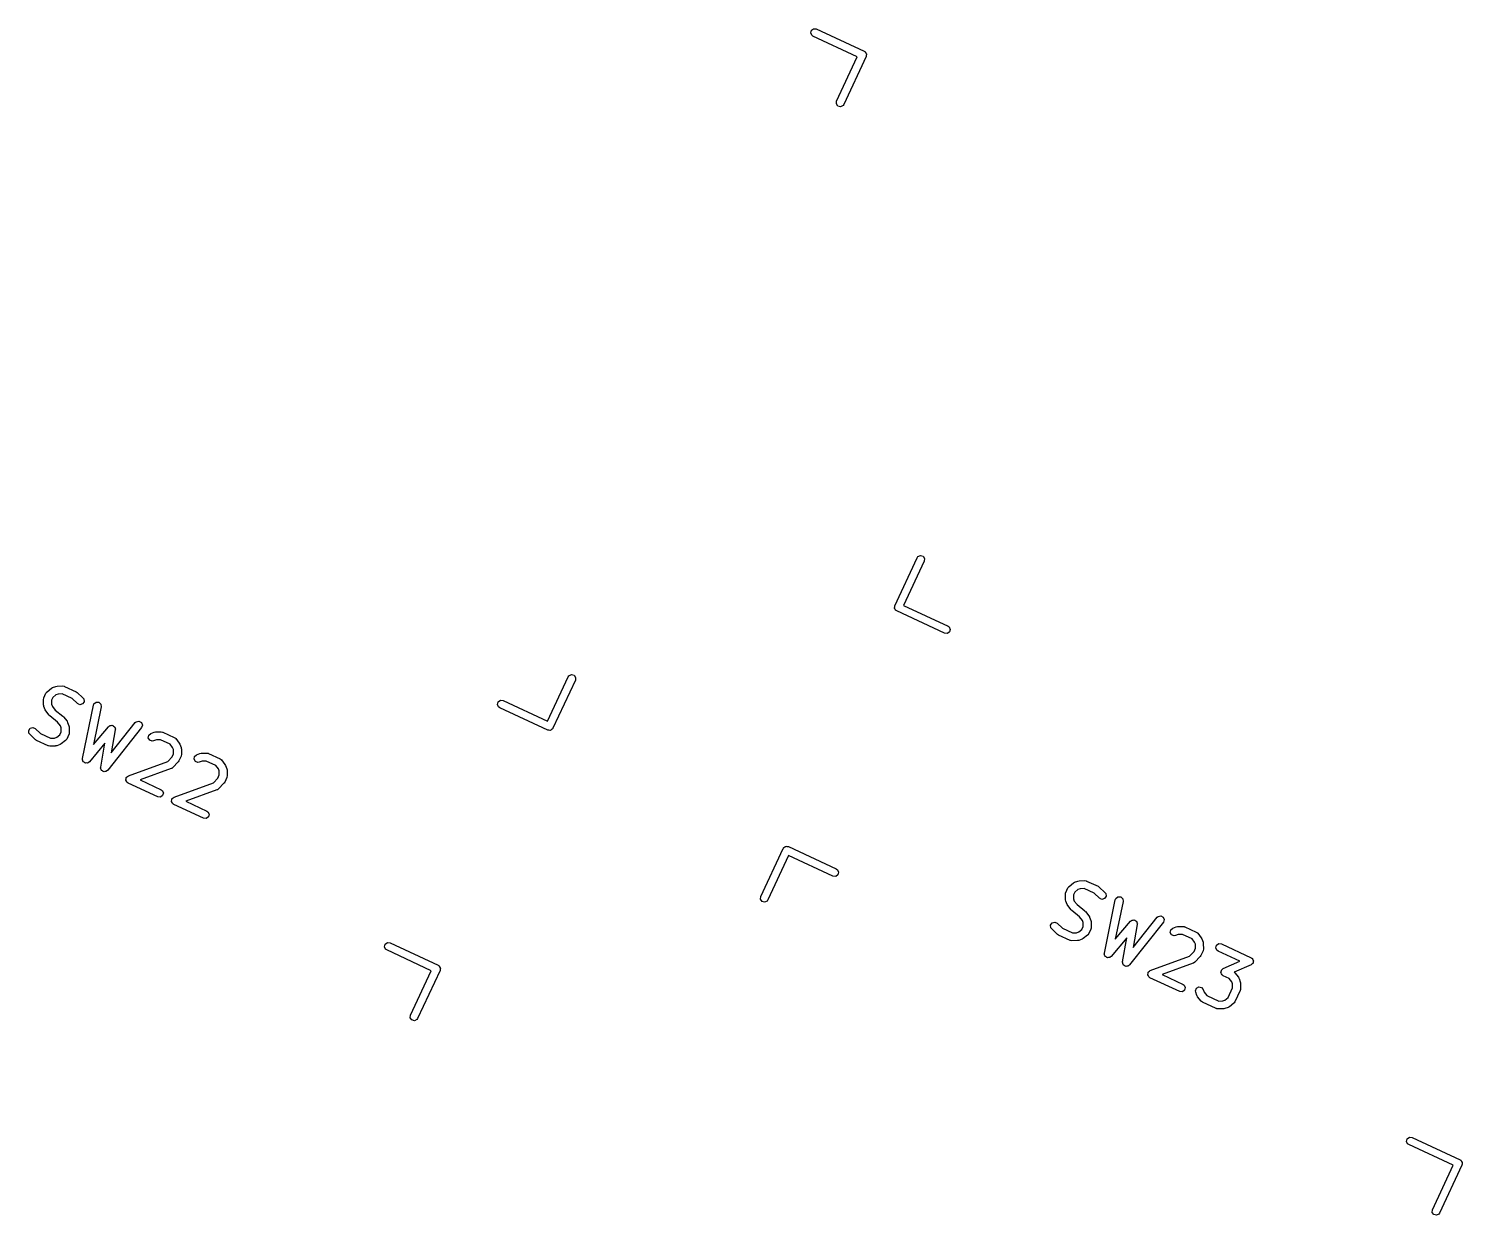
# Model space of a CAD drawing. Extents: x 18 to 265, y -156 to -47.
# Drawn here: x 51.39 to 78.47, y -91.84 to -69.42 of the extents above; entities that cross this region are included whole.
import ezdxf

# ---------------------------------------------------------------- set-up
doc = ezdxf.new("R2010")
doc.units = 0
doc.layers.add('BLACK', color=7, linetype='CONTINUOUS')

msp = doc.modelspace()

# ---------------------------------------------------------------- linework, layer by layer
at = {"layer": 'BLACK', "linetype": 'CONTINUOUS'}
for p, q in [((66.1588, -69.4964), (66.1721, -69.4468)), ((66.1805, -69.5429), (66.1588, -69.4964)), ((66.1721, -69.4468), (66.2141, -69.4174)), ((66.2018, -69.5578), (66.1805, -69.5429)), ((67.0401, -69.9487), (66.2018, -69.5578)), ((66.2141, -69.4174), (66.2652, -69.4219)), ((66.2652, -69.4219), (67.1715, -69.8445)), ((67.1715, -69.8445), (67.1796, -69.8502)), ((67.1796, -69.8502), (67.1828, -69.851)), ((67.1828, -69.851), (67.1847, -69.8538)), ((67.1847, -69.8538), (67.1928, -69.8594)), ((67.1928, -69.8594), (67.2011, -69.8771)), ((66.6492, -70.7871), (67.0401, -69.9487)), ((67.2078, -69.9442), (66.7852, -70.8505)), ((67.2011, -69.8771), (67.2123, -69.8931)), ((67.2095, -69.9248), (67.2078, -69.9442)), ((67.2145, -69.9059), (67.2095, -69.9248)), ((67.2123, -69.8931), (67.2117, -69.8998)), ((67.2117, -69.8998), (67.2145, -69.9059)), ((66.6447, -70.8382), (66.6492, -70.7871)), ((66.6742, -70.8802), (66.6447, -70.8382)), ((66.7237, -70.8935), (66.6742, -70.8802)), ((66.7702, -70.8718), (66.7237, -70.8935)), ((66.7852, -70.8505), (66.7702, -70.8718)), ((67.7471, -80.3181), (68.1697, -79.4117)), ((68.3057, -79.4751), (67.9148, -80.3135)), ((68.1697, -79.4117), (68.1847, -79.3904)), ((68.1847, -79.3904), (68.2312, -79.3687)), ((68.2312, -79.3687), (68.2807, -79.382)), ((68.2807, -79.382), (68.3102, -79.424)), ((68.3102, -79.424), (68.3057, -79.4751)), ((67.7404, -80.3563), (67.7454, -80.3375)), ((67.7432, -80.3624), (67.7404, -80.3563)), ((67.7427, -80.3692), (67.7432, -80.3624)), ((67.7538, -80.3851), (67.7427, -80.3692)), ((67.7454, -80.3375), (67.7471, -80.3181)), ((67.7621, -80.4028), (67.7538, -80.3851)), ((67.7702, -80.4085), (67.7621, -80.4028)), ((67.7721, -80.4112), (67.7702, -80.4085)), ((67.7753, -80.4121), (67.7721, -80.4112)), ((67.7834, -80.4177), (67.7753, -80.4121)), ((68.6897, -80.8403), (67.7834, -80.4177)), ((67.9148, -80.3135), (68.7531, -80.7044)), ((68.7408, -80.8448), (68.6897, -80.8403)), ((68.7828, -80.8154), (68.7408, -80.8448)), ((68.7531, -80.7044), (68.7744, -80.7193)), ((68.7744, -80.7193), (68.7961, -80.7658)), ((68.7961, -80.7658), (68.7828, -80.8154)), ((61.1869, -82.5011), (61.5778, -81.6628)), ((61.7137, -81.7262), (61.2911, -82.6325)), ((61.5778, -81.6628), (61.5927, -81.6414)), ((61.5927, -81.6414), (61.6392, -81.6198)), ((61.6392, -81.6198), (61.6888, -81.633)), ((61.6888, -81.633), (61.7182, -81.6751)), ((61.7182, -81.6751), (61.7137, -81.7262)), ((51.6736, -82.0574), (51.7138, -81.9711)), ((51.7138, -81.9711), (51.7288, -81.9497)), ((51.7288, -81.9497), (51.7328, -81.9478)), ((51.7328, -81.9478), (51.7352, -81.944)), ((51.7352, -81.944), (51.8186, -81.8778)), ((51.8423, -82.0505), (51.817, -82.1047)), ((51.8186, -81.8778), (51.8383, -81.8671)), ((51.8383, -81.8671), (51.8395, -81.8661)), ((51.8395, -81.8661), (51.9028, -81.843)), ((51.9023, -82.0029), (51.8423, -82.0505)), ((51.9427, -81.9882), (51.9023, -82.0029)), ((51.9028, -81.843), (51.9249, -81.8392)), ((51.9249, -81.8392), (51.9264, -81.8386)), ((51.9264, -81.8386), (52.0329, -81.8356)), ((52.0193, -81.9861), (51.9427, -81.9882)), ((52.208, -82.0741), (52.0193, -81.9861)), ((52.0329, -81.8356), (52.0586, -81.8395)), ((52.0586, -81.8395), (52.0621, -81.8423)), ((52.0621, -81.8423), (52.0666, -81.8426)), ((52.0666, -81.8426), (52.2824, -81.9433)), ((52.2824, -81.9433), (52.3008, -81.9561)), ((52.3008, -81.9561), (52.3023, -81.9568)), ((52.3023, -81.9568), (52.4116, -82.0603)), ((51.6666, -82.0911), (51.6704, -82.0653)), ((51.6695, -82.1976), (51.6666, -82.0911)), ((51.6701, -82.1991), (51.6695, -82.1976)), ((51.674, -82.2212), (51.6701, -82.1991)), ((51.6704, -82.0653), (51.6732, -82.0618)), ((51.6732, -82.0618), (51.6736, -82.0574)), ((51.697, -82.2844), (51.674, -82.2212)), ((51.6981, -82.2857), (51.697, -82.2844)), ((51.7087, -82.3054), (51.6981, -82.2857)), ((51.7749, -82.3888), (51.7087, -82.3054)), ((51.817, -82.1047), (51.8191, -82.1813)), ((51.8191, -82.1813), (51.8338, -82.2217)), ((51.8338, -82.2217), (51.8873, -82.2891)), ((51.8873, -82.2891), (52.0334, -82.4076)), ((52.3085, -82.1692), (52.208, -82.0741)), ((52.3556, -82.1896), (52.3085, -82.1692)), ((52.4047, -82.175), (52.3556, -82.1896)), ((52.402, -83.2043), (52.6088, -82.1974)), ((52.433, -82.1322), (52.4047, -82.175)), ((52.4116, -82.0603), (52.4271, -82.0812)), ((52.4271, -82.0812), (52.433, -82.1322)), ((52.7557, -82.2276), (52.6087, -82.9434)), ((52.6088, -82.1974), (52.6184, -82.1732)), ((52.6184, -82.1732), (52.6586, -82.1413)), ((52.6586, -82.1413), (52.7099, -82.1428)), ((52.7099, -82.1428), (52.7483, -82.1768)), ((52.7483, -82.1768), (52.7557, -82.2276)), ((60.2421, -82.1847), (60.2554, -82.1351)), ((60.2638, -82.2312), (60.2421, -82.1847)), ((60.2554, -82.1351), (60.2974, -82.1057)), ((60.2852, -82.2461), (60.2638, -82.2312)), ((61.1915, -82.6688), (60.2852, -82.2461)), ((60.2974, -82.1057), (60.3485, -82.1102)), ((60.3485, -82.1102), (61.1869, -82.5011)), ((51.7779, -82.3907), (51.7749, -82.3888)), ((51.7864, -82.4004), (51.7779, -82.3907)), ((51.9325, -82.5189), (51.7864, -82.4004)), ((51.986, -82.5863), (51.9325, -82.5189)), ((52.0008, -82.6268), (51.986, -82.5863)), ((52.0334, -82.4076), (52.0419, -82.4174)), ((52.0419, -82.4174), (52.0449, -82.4192)), ((52.0449, -82.4192), (52.1111, -82.5026)), ((52.1111, -82.5026), (52.1218, -82.5223)), ((52.1218, -82.5223), (52.1228, -82.5236)), ((52.1228, -82.5236), (52.1459, -82.5869)), ((52.1459, -82.5869), (52.1498, -82.609)), ((52.8924, -82.6044), (52.9124, -82.5876)), ((52.9124, -82.5876), (52.9191, -82.5864)), ((52.9191, -82.5864), (52.9244, -82.582)), ((52.9244, -82.582), (52.9438, -82.5821)), ((52.9438, -82.5821), (52.9629, -82.5787)), ((52.9465, -83.1009), (53.4003, -82.5282)), ((52.9629, -82.5787), (52.9688, -82.5821)), ((52.9688, -82.5821), (52.9757, -82.5821)), ((52.9757, -82.5821), (52.9905, -82.5946)), ((52.9905, -82.5946), (53.0073, -82.6043)), ((53.4003, -82.5282), (53.4198, -82.5109)), ((53.4198, -82.5109), (53.4701, -82.5005)), ((53.4701, -82.5005), (53.5152, -82.5249)), ((53.5152, -82.5249), (53.5341, -82.5726)), ((53.5341, -82.5726), (53.5179, -82.6213)), ((51.3868, -82.6758), (51.4151, -82.633)), ((51.3927, -82.7268), (51.3868, -82.6758)), ((51.4082, -82.7477), (51.3927, -82.7268)), ((51.5176, -82.8513), (51.4082, -82.7477)), ((51.4151, -82.633), (51.4643, -82.6184)), ((51.4643, -82.6184), (51.5114, -82.6388)), ((51.5114, -82.6388), (51.6119, -82.734)), ((51.5191, -82.8519), (51.5176, -82.8513)), ((51.5374, -82.8648), (51.5191, -82.8519)), ((51.7532, -82.9654), (51.5374, -82.8648)), ((51.6119, -82.734), (51.8006, -82.822)), ((51.8006, -82.822), (51.8772, -82.8199)), ((51.8772, -82.8199), (51.9176, -82.8052)), ((51.9176, -82.8052), (51.9776, -82.7575)), ((51.9776, -82.7575), (52.0028, -82.7033)), ((52.0028, -82.7033), (52.0008, -82.6268)), ((52.0847, -82.864), (52.0013, -82.9302)), ((52.087, -82.8602), (52.0847, -82.864)), ((52.0911, -82.8583), (52.087, -82.8602)), ((52.106, -82.837), (52.0911, -82.8583)), ((52.1463, -82.7507), (52.106, -82.837)), ((52.1467, -82.7462), (52.1463, -82.7507)), ((52.1495, -82.7427), (52.1467, -82.7462)), ((52.1533, -82.7169), (52.1495, -82.7427)), ((52.1498, -82.609), (52.1504, -82.6105)), ((52.1504, -82.6105), (52.1533, -82.7169)), ((52.6087, -82.9434), (52.8924, -82.6044)), ((53.5179, -82.6213), (52.8795, -83.427)), ((53.0238, -82.6657), (52.9465, -83.1009)), ((53.0073, -82.6043), (53.0097, -82.6107)), ((53.0097, -82.6107), (53.0149, -82.6151)), ((53.0149, -82.6151), (53.0183, -82.6342)), ((53.0183, -82.6342), (53.0249, -82.6525)), ((53.0249, -82.6525), (53.0226, -82.6589)), ((53.0226, -82.6589), (53.0238, -82.6657)), ((53.6471, -82.8149), (53.656, -82.7644)), ((53.6728, -82.8594), (53.6471, -82.8149)), ((53.656, -82.7644), (53.6953, -82.7314)), ((53.721, -82.8769), (53.6728, -82.8594)), ((53.6953, -82.7314), (53.7586, -82.7084)), ((53.7985, -82.8535), (53.7466, -82.8724)), ((53.7586, -82.7084), (53.7807, -82.7045)), ((53.7807, -82.7045), (53.7822, -82.7039)), ((53.7822, -82.7039), (53.8886, -82.701)), ((53.875, -82.8514), (53.7985, -82.8535)), ((54.0587, -82.9371), (53.875, -82.8514)), ((53.8886, -82.701), (53.9144, -82.7048)), ((53.9144, -82.7048), (53.9179, -82.7076)), ((53.9179, -82.7076), (53.9224, -82.708)), ((53.9224, -82.708), (54.1382, -82.8086)), ((54.1382, -82.8086), (54.1595, -82.8236)), ((54.1595, -82.8236), (54.1614, -82.8276)), ((54.1614, -82.8276), (54.1652, -82.83)), ((54.1652, -82.83), (54.2314, -82.9134)), ((61.2109, -82.6705), (61.1915, -82.6688)), ((61.2297, -82.6755), (61.2109, -82.6705)), ((61.2358, -82.6726), (61.2297, -82.6755)), ((61.2426, -82.6732), (61.2358, -82.6726)), ((61.2585, -82.662), (61.2426, -82.6732)), ((61.2762, -82.6538), (61.2585, -82.662)), ((61.2819, -82.6457), (61.2762, -82.6538)), ((61.2846, -82.6438), (61.2819, -82.6457)), ((61.2855, -82.6406), (61.2846, -82.6438)), ((61.2911, -82.6325), (61.2855, -82.6406)), ((51.7577, -82.9658), (51.7532, -82.9654)), ((51.7612, -82.9686), (51.7577, -82.9658)), ((51.787, -82.9724), (51.7612, -82.9686)), ((51.8934, -82.9695), (51.787, -82.9724)), ((51.8949, -82.9689), (51.8934, -82.9695)), ((51.917, -82.965), (51.8949, -82.9689)), ((51.9803, -82.942), (51.917, -82.965)), ((51.9816, -82.9409), (51.9803, -82.942)), ((52.0013, -82.9302), (51.9816, -82.9409)), ((52.8269, -82.9164), (52.533, -83.2676)), ((52.7469, -83.3673), (52.8269, -82.9164)), ((53.7466, -82.8724), (53.721, -82.8769)), ((54.1064, -82.9971), (54.0587, -82.9371)), ((54.0955, -83.1733), (54.1232, -83.1141)), ((54.1211, -83.0375), (54.1064, -82.9971)), ((54.1232, -83.1141), (54.1211, -83.0375)), ((54.2314, -82.9134), (54.2421, -82.9331)), ((54.2421, -82.9331), (54.2431, -82.9344)), ((54.2431, -82.9344), (54.2662, -82.9976)), ((54.2662, -82.9976), (54.2701, -83.0197)), ((54.2736, -83.1277), (54.2698, -83.1534)), ((54.2701, -83.0197), (54.2707, -83.0212)), ((54.2707, -83.0212), (54.2736, -83.1277)), ((54.5192, -83.1669), (54.5585, -83.1339)), ((54.5585, -83.1339), (54.6217, -83.1109)), ((54.6217, -83.1109), (54.6438, -83.107)), ((54.6438, -83.107), (54.6454, -83.1064)), ((54.6454, -83.1064), (54.7518, -83.1035)), ((54.7518, -83.1035), (54.7776, -83.1073)), ((54.7776, -83.1073), (54.7811, -83.1101)), ((54.7811, -83.1101), (54.7855, -83.1105)), ((54.7855, -83.1105), (55.0013, -83.2111)), ((52.4004, -83.2195), (52.4031, -83.2121)), ((52.4068, -83.2368), (52.4004, -83.2195)), ((52.4031, -83.2121), (52.402, -83.2043)), ((52.4095, -83.2551), (52.4068, -83.2368)), ((52.4154, -83.2603), (52.4095, -83.2551)), ((52.4181, -83.2677), (52.4154, -83.2603)), ((52.434, -83.2769), (52.4181, -83.2677)), ((52.4478, -83.2891), (52.434, -83.2769)), ((52.4557, -83.2894), (52.4478, -83.2891)), ((52.4625, -83.2933), (52.4557, -83.2894)), ((52.4807, -83.2901), (52.4625, -83.2933)), ((52.4991, -83.2906), (52.4807, -83.2901)), ((52.5053, -83.2857), (52.4991, -83.2906)), ((52.513, -83.2843), (52.5053, -83.2857)), ((52.533, -83.2676), (52.513, -83.2843)), ((52.7457, -83.3825), (52.7482, -83.3751)), ((52.7525, -83.3997), (52.7457, -83.3825)), ((52.7482, -83.3751), (52.7469, -83.3673)), ((52.7557, -83.4178), (52.7525, -83.3997)), ((53.2698, -83.5313), (54.0125, -83.261)), ((54.0805, -83.3959), (53.4912, -83.6103)), ((54.0125, -83.261), (54.0955, -83.1733)), ((54.0839, -83.393), (54.0805, -83.3959)), ((54.0884, -83.3925), (54.0839, -83.393)), ((54.1093, -83.377), (54.0884, -83.3925)), ((54.2128, -83.2676), (54.1093, -83.377)), ((54.2135, -83.2661), (54.2128, -83.2676)), ((54.2263, -83.2477), (54.2135, -83.2661)), ((54.2666, -83.1614), (54.2263, -83.2477)), ((54.267, -83.157), (54.2666, -83.1614)), ((54.2698, -83.1534), (54.267, -83.157)), ((54.5103, -83.2174), (54.5192, -83.1669)), ((54.5359, -83.2619), (54.5103, -83.2174)), ((54.5841, -83.2794), (54.5359, -83.2619)), ((54.6098, -83.2749), (54.5841, -83.2794)), ((54.6616, -83.256), (54.6098, -83.2749)), ((54.7382, -83.2539), (54.6616, -83.256)), ((54.9219, -83.3396), (54.7382, -83.2539)), ((54.9695, -83.3996), (54.9219, -83.3396)), ((54.9842, -83.44), (54.9695, -83.3996)), ((55.0013, -83.2111), (55.0227, -83.2261)), ((55.0227, -83.2261), (55.0246, -83.2301)), ((55.0246, -83.2301), (55.0284, -83.2325)), ((55.0284, -83.2325), (55.0946, -83.3159)), ((55.0946, -83.3159), (55.1052, -83.3356)), ((55.1052, -83.3356), (55.1063, -83.3369)), ((55.1063, -83.3369), (55.1293, -83.4001)), ((55.1293, -83.4001), (55.1332, -83.4222)), ((52.7617, -83.4229), (52.7557, -83.4178)), ((52.7646, -83.4302), (52.7617, -83.4229)), ((52.7809, -83.439), (52.7646, -83.4302)), ((52.795, -83.4509), (52.7809, -83.439)), ((52.8028, -83.4509), (52.795, -83.4509)), ((52.8098, -83.4546), (52.8028, -83.4509)), ((52.8278, -83.4509), (52.8098, -83.4546)), ((52.8463, -83.4509), (52.8278, -83.4509)), ((52.8523, -83.4459), (52.8463, -83.4509)), ((52.86, -83.4443), (52.8523, -83.4459)), ((52.8795, -83.427), (52.86, -83.4443)), ((53.2207, -83.6083), (53.2266, -83.5865)), ((53.2222, -83.6114), (53.2207, -83.6083)), ((53.2216, -83.6148), (53.2222, -83.6114)), ((53.2329, -83.6344), (53.2216, -83.6148)), ((53.2266, -83.5865), (53.2305, -83.5643)), ((53.2305, -83.5643), (53.2331, -83.5621)), ((53.2424, -83.6548), (53.2329, -83.6344)), ((53.2331, -83.5621), (53.234, -83.5588)), ((53.234, -83.5588), (53.2525, -83.5458)), ((53.2462, -83.6575), (53.2424, -83.6548)), ((53.2472, -83.6592), (53.2462, -83.6575)), ((53.2503, -83.6604), (53.2472, -83.6592)), ((53.2637, -83.6698), (53.2503, -83.6604)), ((53.2525, -83.5458), (53.2698, -83.5313)), ((53.8248, -83.9314), (53.2637, -83.6698)), ((53.4912, -83.6103), (53.8882, -83.7954)), ((54.1329, -83.9338), (54.8757, -83.6635)), ((54.8757, -83.6635), (54.9587, -83.5758)), ((54.9587, -83.5758), (54.9863, -83.5166)), ((55.076, -83.6701), (54.9724, -83.7795)), ((54.9863, -83.5166), (54.9842, -83.44)), ((55.0766, -83.6686), (55.076, -83.6701)), ((55.0895, -83.6502), (55.0766, -83.6686)), ((55.1297, -83.5639), (55.0895, -83.6502)), ((55.1301, -83.5595), (55.1297, -83.5639)), ((55.1329, -83.5559), (55.1301, -83.5595)), ((55.1367, -83.5302), (55.1329, -83.5559)), ((55.1332, -83.4222), (55.1338, -83.4237)), ((55.1338, -83.4237), (55.1367, -83.5302)), ((53.8759, -83.9359), (53.8248, -83.9314)), ((53.9179, -83.9064), (53.8759, -83.9359)), ((53.8882, -83.7954), (53.9095, -83.8104)), ((53.9095, -83.8104), (53.9312, -83.8569)), ((53.9312, -83.8569), (53.9179, -83.9064)), ((54.0972, -83.9613), (54.1156, -83.9483)), ((54.1156, -83.9483), (54.1329, -83.9338)), ((54.9436, -83.7984), (54.3544, -84.0128)), ((54.9471, -83.7955), (54.9436, -83.7984)), ((54.9515, -83.795), (54.9471, -83.7955)), ((54.9724, -83.7795), (54.9515, -83.795)), ((54.0839, -84.0108), (54.0897, -83.989)), ((54.0853, -84.0139), (54.0839, -84.0108)), ((54.0847, -84.0173), (54.0853, -84.0139)), ((54.096, -84.0369), (54.0847, -84.0173)), ((54.0897, -83.989), (54.0936, -83.9668)), ((54.0936, -83.9668), (54.0963, -83.9646)), ((54.1056, -84.0573), (54.096, -84.0369)), ((54.0963, -83.9646), (54.0972, -83.9613)), ((54.1094, -84.06), (54.1056, -84.0573)), ((54.1104, -84.0617), (54.1094, -84.06)), ((54.1135, -84.0629), (54.1104, -84.0617)), ((54.1269, -84.0723), (54.1135, -84.0629)), ((54.6879, -84.3339), (54.1269, -84.0723)), ((54.3544, -84.0128), (54.7513, -84.1979)), ((54.7513, -84.1979), (54.7727, -84.2129)), ((54.7727, -84.2129), (54.7944, -84.2594)), ((54.7391, -84.3383), (54.6879, -84.3339)), ((54.7811, -84.3089), (54.7391, -84.3383)), ((54.7944, -84.2594), (54.7811, -84.3089)), ((65.2148, -85.8126), (65.6374, -84.9063)), ((65.6374, -84.9063), (65.643, -84.8982)), ((65.643, -84.8982), (65.6439, -84.895)), ((65.6439, -84.895), (65.6466, -84.8931)), ((65.6466, -84.8931), (65.6523, -84.885)), ((65.6523, -84.885), (65.67, -84.8767)), ((65.67, -84.8767), (65.6859, -84.8656)), ((65.6859, -84.8656), (65.6927, -84.8662)), ((65.6927, -84.8662), (65.6988, -84.8633)), ((65.6988, -84.8633), (65.7176, -84.8683)), ((65.7176, -84.8683), (65.737, -84.87)), ((65.737, -84.87), (66.6433, -85.2927)), ((65.7416, -85.0377), (65.3507, -85.876)), ((66.58, -85.4286), (65.7416, -85.0377)), ((66.6433, -85.2927), (66.6647, -85.3076)), ((66.6311, -85.4331), (66.58, -85.4286)), ((66.6731, -85.4037), (66.6311, -85.4331)), ((66.6647, -85.3076), (66.6864, -85.3541)), ((66.6864, -85.3541), (66.6731, -85.4037)), ((71.0399, -85.621), (71.1233, -85.5548)), ((71.1233, -85.5548), (71.143, -85.5442)), ((71.143, -85.5442), (71.1443, -85.5431)), ((71.1443, -85.5431), (71.2075, -85.5201)), ((71.2075, -85.5201), (71.2296, -85.5162)), ((71.2296, -85.5162), (71.2311, -85.5156)), ((71.2311, -85.5156), (71.3376, -85.5127)), ((71.3376, -85.5127), (71.3634, -85.5165)), ((71.3634, -85.5165), (71.3669, -85.5193)), ((71.3669, -85.5193), (71.3713, -85.5197)), ((71.3713, -85.5197), (71.5871, -85.6203)), ((65.2103, -85.8637), (65.2148, -85.8126)), ((70.9713, -85.7681), (70.9751, -85.7424)), ((70.9742, -85.8746), (70.9713, -85.7681)), ((70.9751, -85.7424), (70.9779, -85.7389)), ((70.9779, -85.7389), (70.9783, -85.7344)), ((70.9783, -85.7344), (71.0185, -85.6481)), ((71.0185, -85.6481), (71.0335, -85.6268)), ((71.0335, -85.6268), (71.0375, -85.6249)), ((71.0375, -85.6249), (71.0399, -85.621)), ((71.147, -85.7275), (71.1217, -85.7818)), ((71.1217, -85.7818), (71.1238, -85.8583)), ((71.207, -85.6799), (71.147, -85.7275)), ((71.2474, -85.6652), (71.207, -85.6799)), ((71.324, -85.6631), (71.2474, -85.6652)), ((71.5127, -85.7511), (71.324, -85.6631)), ((71.6132, -85.8463), (71.5127, -85.7511)), ((71.5871, -85.6203), (71.6055, -85.6332)), ((71.6055, -85.6332), (71.607, -85.6338)), ((71.607, -85.6338), (71.7163, -85.7373)), ((71.6603, -85.8667), (71.6132, -85.8463)), ((71.7377, -85.8092), (71.7094, -85.852)), ((71.7163, -85.7373), (71.7319, -85.7583)), ((71.7319, -85.7583), (71.7377, -85.8092)), ((71.9231, -85.8502), (71.9633, -85.8184)), ((71.9633, -85.8184), (72.0146, -85.8198)), ((72.0146, -85.8198), (72.053, -85.8539)), ((65.2397, -85.9058), (65.2103, -85.8637)), ((65.2893, -85.919), (65.2397, -85.9058)), ((65.3358, -85.8974), (65.2893, -85.919)), ((65.3507, -85.876), (65.3358, -85.8974)), ((70.9748, -85.8761), (70.9742, -85.8746)), ((70.9787, -85.8982), (70.9748, -85.8761)), ((71.0017, -85.9615), (70.9787, -85.8982)), ((71.0028, -85.9627), (71.0017, -85.9615)), ((71.0134, -85.9824), (71.0028, -85.9627)), ((71.0796, -86.0659), (71.0134, -85.9824)), ((71.0827, -86.0677), (71.0796, -86.0659)), ((71.0912, -86.0775), (71.0827, -86.0677)), ((71.2373, -86.196), (71.0912, -86.0775)), ((71.1238, -85.8583), (71.1385, -85.8987)), ((71.1385, -85.8987), (71.192, -85.9662)), ((71.192, -85.9662), (71.3381, -86.0846)), ((71.3381, -86.0846), (71.3466, -86.0944)), ((71.3466, -86.0944), (71.3496, -86.0963)), ((71.3496, -86.0963), (71.4158, -86.1797)), ((71.7094, -85.852), (71.6603, -85.8667)), ((71.7067, -86.8814), (71.9135, -85.8744)), ((72.0605, -85.9046), (71.9134, -86.6204)), ((71.9135, -85.8744), (71.9231, -85.8502)), ((72.053, -85.8539), (72.0605, -85.9046)), ((70.6916, -86.3529), (70.7198, -86.3101)), ((70.6974, -86.4038), (70.6916, -86.3529)), ((70.7198, -86.3101), (70.769, -86.2954)), ((70.769, -86.2954), (70.8161, -86.3158)), ((70.8161, -86.3158), (70.9166, -86.411)), ((71.2908, -86.2634), (71.2373, -86.196)), ((71.2823, -86.4346), (71.3076, -86.3804)), ((71.3055, -86.3038), (71.2908, -86.2634)), ((71.3076, -86.3804), (71.3055, -86.3038)), ((71.4158, -86.1797), (71.4265, -86.1994)), ((71.4265, -86.1994), (71.4276, -86.2006)), ((71.4276, -86.2006), (71.4506, -86.2639)), ((71.4506, -86.2639), (71.4545, -86.286)), ((71.4545, -86.286), (71.4551, -86.2875)), ((71.4551, -86.2875), (71.458, -86.394)), ((71.9134, -86.6204), (72.1972, -86.2815)), ((72.8226, -86.2983), (72.1842, -87.104)), ((72.1972, -86.2815), (72.2171, -86.2647)), ((72.2171, -86.2647), (72.2238, -86.2635)), ((72.2238, -86.2635), (72.2291, -86.2591)), ((72.2291, -86.2591), (72.2485, -86.2591)), ((72.2485, -86.2591), (72.2676, -86.2557)), ((72.2512, -86.7779), (72.705, -86.2052)), ((72.3285, -86.3427), (72.2512, -86.7779)), ((72.2676, -86.2557), (72.2735, -86.2591)), ((72.2735, -86.2591), (72.2804, -86.2591)), ((72.2804, -86.2591), (72.2952, -86.2716)), ((72.2952, -86.2716), (72.3121, -86.2813)), ((72.3121, -86.2813), (72.3144, -86.2878)), ((72.3144, -86.2878), (72.3197, -86.2922)), ((72.3197, -86.2922), (72.323, -86.3113)), ((72.323, -86.3113), (72.3297, -86.3295)), ((72.3297, -86.3295), (72.3273, -86.3359)), ((72.3273, -86.3359), (72.3285, -86.3427)), ((72.705, -86.2052), (72.7245, -86.1879)), ((72.7245, -86.1879), (72.7748, -86.1776)), ((72.7748, -86.1776), (72.8199, -86.202)), ((72.8199, -86.202), (72.8388, -86.2497)), ((72.8388, -86.2497), (72.8226, -86.2983)), ((73, -86.4085), (73.0633, -86.3854)), ((73.0633, -86.3854), (73.0854, -86.3816)), ((73.0854, -86.3816), (73.0869, -86.381)), ((73.0869, -86.381), (73.1934, -86.378)), ((73.1934, -86.378), (73.2191, -86.3819)), ((73.2191, -86.3819), (73.2226, -86.3847)), ((73.2226, -86.3847), (73.2271, -86.385)), ((73.2271, -86.385), (73.4429, -86.4857)), ((70.7129, -86.4248), (70.6974, -86.4038)), ((70.8223, -86.5283), (70.7129, -86.4248)), ((70.8238, -86.529), (70.8223, -86.5283)), ((70.8422, -86.5418), (70.8238, -86.529)), ((71.0579, -86.6424), (70.8422, -86.5418)), ((70.9166, -86.411), (71.1053, -86.499)), ((71.0624, -86.6428), (71.0579, -86.6424)), ((71.0659, -86.6456), (71.0624, -86.6428)), ((71.0917, -86.6494), (71.0659, -86.6456)), ((71.1981, -86.6465), (71.0917, -86.6494)), ((71.1053, -86.499), (71.1819, -86.4969)), ((71.1819, -86.4969), (71.2223, -86.4822)), ((71.1997, -86.6459), (71.1981, -86.6465)), ((71.2217, -86.642), (71.1997, -86.6459)), ((71.285, -86.619), (71.2217, -86.642)), ((71.2223, -86.4822), (71.2823, -86.4346)), ((71.2863, -86.6179), (71.285, -86.619)), ((71.306, -86.6073), (71.2863, -86.6179)), ((71.3894, -86.5411), (71.306, -86.6073)), ((71.3917, -86.5373), (71.3894, -86.5411)), ((71.3958, -86.5354), (71.3917, -86.5373)), ((71.4107, -86.514), (71.3958, -86.5354)), ((71.451, -86.4277), (71.4107, -86.514)), ((71.4514, -86.4232), (71.451, -86.4277)), ((71.4542, -86.4197), (71.4514, -86.4232)), ((71.458, -86.394), (71.4542, -86.4197)), ((72.1317, -86.5934), (71.8377, -86.9446)), ((72.0516, -87.0443), (72.1317, -86.5934)), ((72.9518, -86.492), (72.9607, -86.4415)), ((72.9775, -86.5364), (72.9518, -86.492)), ((72.9607, -86.4415), (73, -86.4085)), ((73.0257, -86.554), (72.9775, -86.5364)), ((73.0513, -86.5494), (73.0257, -86.554)), ((73.1032, -86.5306), (73.0513, -86.5494)), ((73.1798, -86.5285), (73.1032, -86.5306)), ((73.3635, -86.6141), (73.1798, -86.5285)), ((73.4111, -86.6741), (73.3635, -86.6141)), ((73.4429, -86.4857), (73.4642, -86.5006)), ((73.4642, -86.5006), (73.4661, -86.5047)), ((73.4661, -86.5047), (73.4699, -86.507)), ((73.4699, -86.507), (73.5361, -86.5904)), ((73.5361, -86.5904), (73.5468, -86.6101)), ((73.5468, -86.6101), (73.5479, -86.6114)), ((73.5479, -86.6114), (73.5709, -86.6747)), ((58.1079, -86.7616), (58.1212, -86.712)), ((58.1296, -86.808), (58.1079, -86.7616)), ((58.1212, -86.712), (58.1632, -86.6826)), ((58.1509, -86.823), (58.1296, -86.808)), ((58.9893, -87.2139), (58.1509, -86.823)), ((58.1632, -86.6826), (58.2143, -86.687)), ((58.2143, -86.687), (59.1206, -87.1097)), ((71.7052, -86.8965), (71.7078, -86.8891)), ((71.7115, -86.9139), (71.7052, -86.8965)), ((71.7078, -86.8891), (71.7067, -86.8814)), ((71.7142, -86.9321), (71.7115, -86.9139)), ((73.3173, -86.938), (73.4002, -86.8504)), ((73.4002, -86.8504), (73.4279, -86.7911)), ((73.4258, -86.7145), (73.4111, -86.6741)), ((73.4279, -86.7911), (73.4258, -86.7145)), ((73.5311, -86.9248), (73.5182, -86.9431)), ((73.5713, -86.8385), (73.5311, -86.9248)), ((73.5709, -86.6747), (73.5748, -86.6968)), ((73.5717, -86.834), (73.5713, -86.8385)), ((73.5745, -86.8305), (73.5717, -86.834)), ((73.5783, -86.8047), (73.5745, -86.8305)), ((73.5748, -86.6968), (73.5754, -86.6983)), ((73.5754, -86.6983), (73.5783, -86.8047)), ((73.8112, -86.7815), (73.8245, -86.732)), ((73.8329, -86.828), (73.8112, -86.7815)), ((73.8245, -86.732), (73.8665, -86.7026)), ((73.8542, -86.843), (73.8329, -86.828)), ((74.2655, -87.0348), (73.8542, -86.843)), ((73.8665, -86.7026), (73.9176, -86.707)), ((73.9176, -86.707), (74.4787, -86.9687)), ((59.1206, -87.1097), (59.1287, -87.1153)), ((59.1287, -87.1153), (59.132, -87.1162)), ((59.132, -87.1162), (59.1339, -87.1189)), ((59.1339, -87.1189), (59.142, -87.1246)), ((59.142, -87.1246), (59.1502, -87.1423)), ((59.1502, -87.1423), (59.1614, -87.1582)), ((59.1586, -87.1899), (59.1569, -87.2093)), ((59.1636, -87.1711), (59.1586, -87.1899)), ((59.1614, -87.1582), (59.1608, -87.165)), ((59.1608, -87.165), (59.1636, -87.1711)), ((71.7201, -86.9373), (71.7142, -86.9321)), ((71.7228, -86.9447), (71.7201, -86.9373)), ((71.7388, -86.9539), (71.7228, -86.9447)), ((71.7525, -86.9662), (71.7388, -86.9539)), ((71.7604, -86.9664), (71.7525, -86.9662)), ((71.7672, -86.9703), (71.7604, -86.9664)), ((71.7854, -86.9671), (71.7672, -86.9703)), ((71.8038, -86.9676), (71.7854, -86.9671)), ((71.81, -86.9627), (71.8038, -86.9676)), ((71.8177, -86.9614), (71.81, -86.9627)), ((71.8377, -86.9446), (71.8177, -86.9614)), ((72.0505, -87.0596), (72.0529, -87.0521)), ((72.0572, -87.0767), (72.0505, -87.0596)), ((72.0529, -87.0521), (72.0516, -87.0443)), ((72.0604, -87.0949), (72.0572, -87.0767)), ((72.0665, -87.0999), (72.0604, -87.0949)), ((72.0693, -87.1073), (72.0665, -87.0999)), ((72.0856, -87.116), (72.0693, -87.1073)), ((72.0997, -87.1279), (72.0856, -87.116)), ((72.1076, -87.1279), (72.0997, -87.1279)), ((72.1145, -87.1317), (72.1076, -87.1279)), ((72.1325, -87.1279), (72.1145, -87.1317)), ((72.151, -87.128), (72.1325, -87.1279)), ((72.157, -87.1229), (72.151, -87.128)), ((72.1647, -87.1213), (72.157, -87.1229)), ((72.1842, -87.104), (72.1647, -87.1213)), ((72.5745, -87.2083), (73.3173, -86.938)), ((73.3852, -87.0729), (72.796, -87.2874)), ((73.3886, -87.07), (73.3852, -87.0729)), ((73.3931, -87.0695), (73.3886, -87.07)), ((73.414, -87.054), (73.3931, -87.0695)), ((73.5175, -86.9446), (73.414, -87.054)), ((73.5182, -86.9431), (73.5175, -86.9446)), ((73.9209, -87.2038), (73.9224, -87.198)), ((73.9224, -87.198), (73.939, -87.1864)), ((73.939, -87.1864), (73.9536, -87.1724)), ((73.9536, -87.1724), (74.2655, -87.0348)), ((74.4773, -87.1052), (74.1612, -87.2447)), ((74.4918, -87.0913), (74.4773, -87.1052)), ((74.4787, -86.9687), (74.4879, -86.9751)), ((74.4879, -86.9751), (74.4913, -86.9761)), ((74.4913, -86.9761), (74.493, -86.9787)), ((74.5084, -87.0797), (74.4918, -87.0913)), ((74.493, -86.9787), (74.5, -86.9836)), ((74.5, -86.9836), (74.5086, -87.0019)), ((74.51, -87.0739), (74.5084, -87.0797)), ((74.5086, -87.0019), (74.5198, -87.0187)), ((74.5143, -87.0697), (74.51, -87.0739)), ((74.5165, -87.0496), (74.5143, -87.0697)), ((74.5217, -87.0301), (74.5165, -87.0496)), ((74.5198, -87.0187), (74.5192, -87.0247)), ((74.5192, -87.0247), (74.5217, -87.0301)), ((58.5983, -88.0522), (58.9893, -87.2139)), ((59.1569, -87.2093), (58.7343, -88.1156)), ((72.5254, -87.2854), (72.5313, -87.2636)), ((72.5269, -87.2885), (72.5254, -87.2854)), ((72.5263, -87.2918), (72.5269, -87.2885)), ((72.5376, -87.3114), (72.5263, -87.2918)), ((72.5313, -87.2636), (72.5352, -87.2413)), ((72.5352, -87.2413), (72.5378, -87.2391)), ((72.5471, -87.3319), (72.5376, -87.3114)), ((72.5378, -87.2391), (72.5387, -87.2358)), ((72.5387, -87.2358), (72.5572, -87.2229)), ((72.5509, -87.3345), (72.5471, -87.3319)), ((72.552, -87.3363), (72.5509, -87.3345)), ((72.555, -87.3374), (72.552, -87.3363)), ((72.5685, -87.3468), (72.555, -87.3374)), ((72.5572, -87.2229), (72.5745, -87.2083)), ((73.1295, -87.6084), (72.5685, -87.3468)), ((72.796, -87.2874), (73.1929, -87.4725)), ((73.1929, -87.4725), (73.2142, -87.4874)), ((73.9092, -87.2476), (73.9144, -87.228)), ((73.9117, -87.253), (73.9092, -87.2476)), ((73.911, -87.2589), (73.9117, -87.253)), ((73.9223, -87.2757), (73.911, -87.2589)), ((73.9144, -87.228), (73.9166, -87.2079)), ((73.9166, -87.2079), (73.9209, -87.2038)), ((73.9308, -87.2941), (73.9223, -87.2757)), ((73.9379, -87.299), (73.9308, -87.2941)), ((73.9396, -87.3016), (73.9379, -87.299)), ((73.9429, -87.3025), (73.9396, -87.3016)), ((73.9522, -87.309), (73.9429, -87.3025)), ((74.0656, -87.3619), (73.9522, -87.309)), ((74.1132, -87.4219), (74.0656, -87.3619)), ((74.1279, -87.4623), (74.1132, -87.4219)), ((74.13, -87.5389), (74.1279, -87.4623)), ((74.1612, -87.2447), (74.1664, -87.2484)), ((74.1664, -87.2484), (74.1683, -87.2524)), ((74.1683, -87.2524), (74.1721, -87.2548)), ((74.1721, -87.2548), (74.2383, -87.3382)), ((74.2383, -87.3382), (74.249, -87.3579)), ((74.249, -87.3579), (74.25, -87.3591)), ((74.25, -87.3591), (74.273, -87.4224)), ((74.273, -87.4224), (74.2769, -87.4445)), ((74.2769, -87.4445), (74.2775, -87.446)), ((74.2775, -87.446), (74.2805, -87.5525)), ((73.1806, -87.6129), (73.1295, -87.6084)), ((73.2226, -87.5835), (73.1806, -87.6129)), ((73.2142, -87.4874), (73.2359, -87.5339)), ((73.2359, -87.5339), (73.2226, -87.5835)), ((73.4286, -87.595), (73.4461, -87.5468)), ((73.4331, -87.6207), (73.4286, -87.595)), ((73.4561, -87.6839), (73.4331, -87.6207)), ((73.4461, -87.5468), (73.4905, -87.5211)), ((73.4572, -87.6852), (73.4561, -87.6839)), ((73.4678, -87.7049), (73.4572, -87.6852)), ((73.534, -87.7883), (73.4678, -87.7049)), ((73.4905, -87.5211), (73.5411, -87.5301)), ((73.5411, -87.5301), (73.574, -87.5694)), ((73.574, -87.5694), (73.5929, -87.6212)), ((73.5929, -87.6212), (73.6405, -87.6812)), ((73.6405, -87.6812), (73.8674, -87.787)), ((73.9844, -87.7702), (74.0444, -87.7226)), ((74.0444, -87.7226), (74.13, -87.5389)), ((74.2735, -87.5862), (74.1728, -87.802)), ((74.2738, -87.5818), (74.2735, -87.5862)), ((74.2766, -87.5782), (74.2738, -87.5818)), ((74.2805, -87.5525), (74.2766, -87.5782)), ((73.5379, -87.7907), (73.534, -87.7883)), ((73.5397, -87.7947), (73.5379, -87.7907)), ((73.5611, -87.8097), (73.5397, -87.7947)), ((73.82, -87.9304), (73.5611, -87.8097)), ((73.8245, -87.9308), (73.82, -87.9304)), ((73.828, -87.9336), (73.8245, -87.9308)), ((73.8538, -87.9374), (73.828, -87.9336)), ((73.9602, -87.9345), (73.8538, -87.9374)), ((73.8674, -87.787), (73.944, -87.7849)), ((73.944, -87.7849), (73.9844, -87.7702)), ((73.9617, -87.9339), (73.9602, -87.9345)), ((73.9838, -87.93), (73.9617, -87.9339)), ((74.0471, -87.907), (73.9838, -87.93)), ((74.0484, -87.9059), (74.0471, -87.907)), ((74.0681, -87.8952), (74.0484, -87.9059)), ((74.1515, -87.8291), (74.0681, -87.8952)), ((74.1538, -87.8252), (74.1515, -87.8291)), ((74.1579, -87.8233), (74.1538, -87.8252)), ((74.1728, -87.802), (74.1579, -87.8233)), ((58.5939, -88.1034), (58.5983, -88.0522)), ((58.6233, -88.1454), (58.5939, -88.1034)), ((58.6729, -88.1587), (58.6233, -88.1454)), ((58.7193, -88.137), (58.6729, -88.1587)), ((58.7343, -88.1156), (58.7193, -88.137)), ((77.4126, -90.4386), (77.4259, -90.389)), ((77.4343, -90.4851), (77.4126, -90.4386)), ((77.4259, -90.389), (77.4679, -90.3596)), ((77.4679, -90.3596), (77.519, -90.3641)), ((77.519, -90.3641), (78.4253, -90.7867)), ((77.4556, -90.5), (77.4343, -90.4851)), ((78.294, -90.8909), (77.4556, -90.5)), ((77.9031, -91.7293), (78.294, -90.8909)), ((78.4616, -90.8864), (78.039, -91.7927)), ((78.4253, -90.7867), (78.4334, -90.7924)), ((78.4334, -90.7924), (78.4367, -90.7932)), ((78.4367, -90.7932), (78.4386, -90.796)), ((78.4386, -90.796), (78.4467, -90.8016)), ((78.4467, -90.8016), (78.4549, -90.8193)), ((78.4549, -90.8193), (78.4661, -90.8353)), ((78.4633, -90.867), (78.4616, -90.8864)), ((78.4684, -90.8481), (78.4633, -90.867)), ((78.4661, -90.8353), (78.4655, -90.842)), ((78.4655, -90.842), (78.4684, -90.8481)), ((77.8986, -91.7804), (77.9031, -91.7293)), ((77.928, -91.8224), (77.8986, -91.7804)), ((78.039, -91.7927), (78.0241, -91.814)), ((77.9776, -91.8357), (77.928, -91.8224)), ((78.0241, -91.814), (77.9776, -91.8357))]:
    msp.add_line(p, q, dxfattribs=at)

doc.saveas('drawing.dxf')
